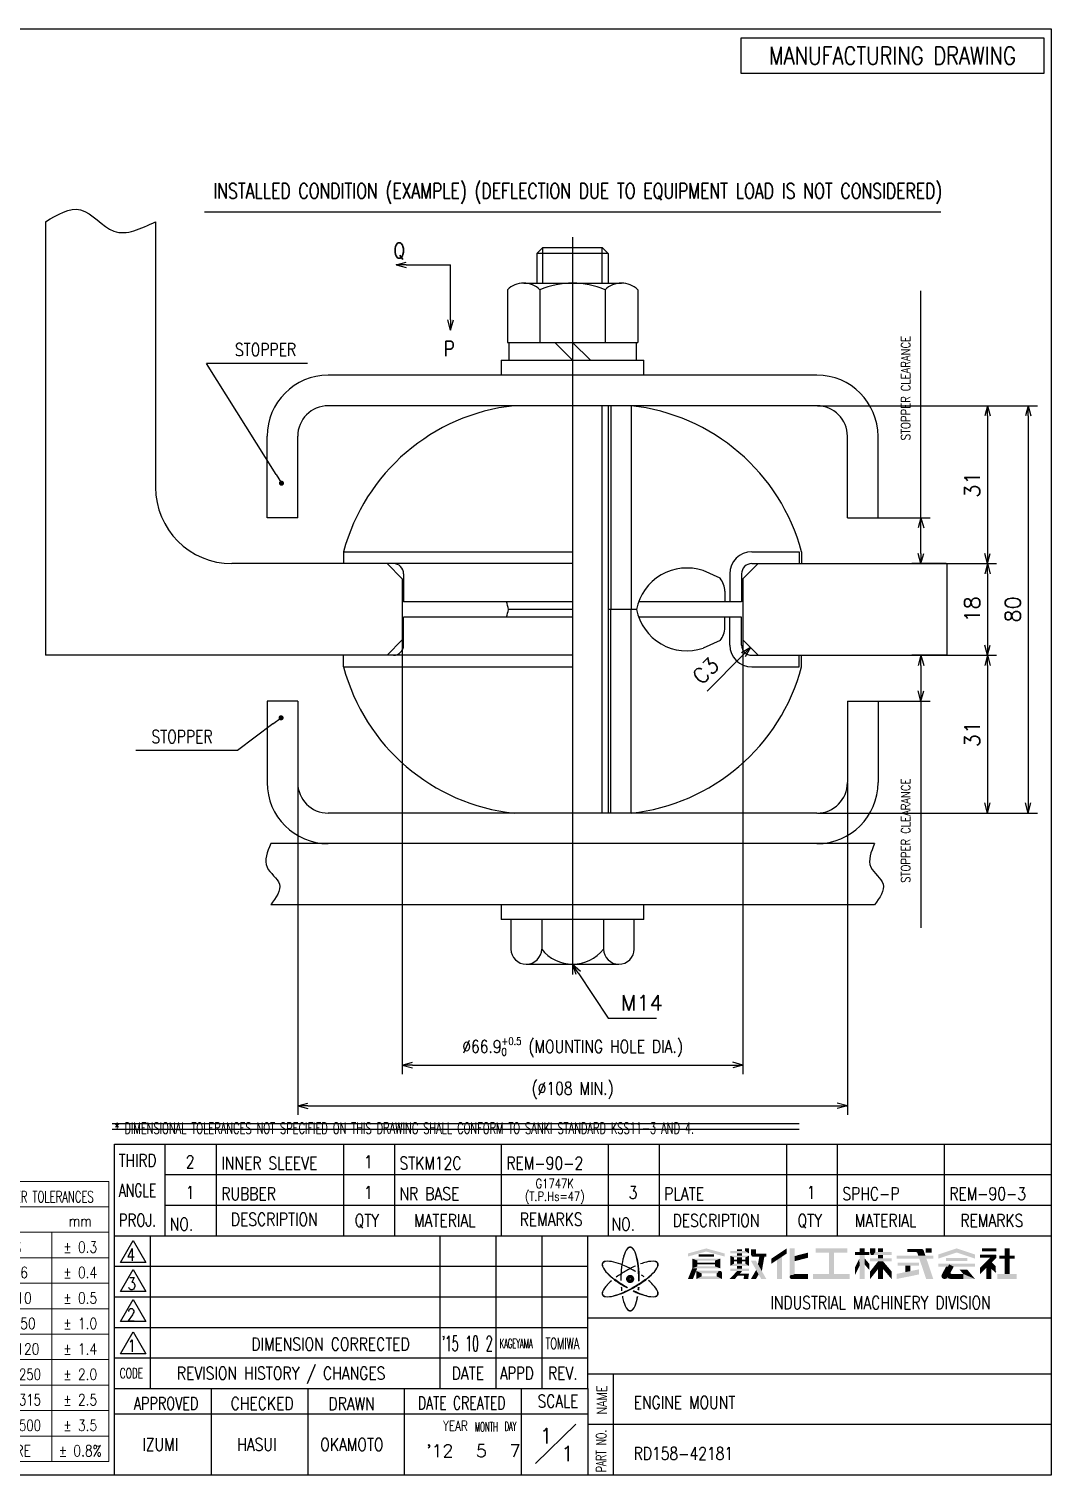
# Model space of a CAD drawing. Extents: x 4 to 399, y 0 to 284.
# Drawn here: x 198.2 to 399, y 0 to 284 of the extents above; entities that cross this region are included whole.
import ezdxf
from ezdxf.enums import TextEntityAlignment as Align

# ---------------------------------------------------------------- set-up
doc = ezdxf.new("R2010")
doc.units = 0
doc.header["$LTSCALE"] = 8
doc.linetypes.add('CENTER', pattern=[50.8, 31.75, -6.35, 6.35, -6.35])
doc.layers.get('0').update_dxf_attribs({"linetype": 'CONTINUOUS'})
for name, color, linetype in [('1', 4, 'CONTINUOUS'), ('CENTER', 1, 'CENTER'), ('GAWA', 2, 'CONTINUOUS'), ('SCALE', 4, 'CONTINUOUS')]:
    doc.layers.add(name, color=color, linetype=linetype)
doc.layers.add('AM_1', color=4, linetype='CONTINUOUS', lineweight=20)
doc.layers.add('AM_6_TEXT', color=4, linetype='CONTINUOUS', lineweight=20)
doc.styles.add('ROMANS_EN', font='romans.shx')
doc.styles.get("Standard").update_dxf_attribs({"font": 'TXT', "bigfont": 'BIGFONT'})
doc.dimstyles.new('YAZ1', dxfattribs={"dimtxt": 3, "dimasz": 2, "dimexe": 1.8, "dimexo": 0.1, "dimgap": 0, "dimtad": 1, "dimdec": 3, "dimzin": 9, "dimtxsty": 'STANDARD', "dimblk": 'YAZ1', "dimblk1": 'YAZ1', "dimblk2": 'YAZ1', "dimsah": 1, "dimcen": 0.1, "dimclrd": 256, "dimclre": 256, "dimclrt": 256, "dimazin": 3, "dimtfac": 1, "dimtdec": 3, "dimtmove": 2, "dimatfit": 3, "dimldrblk": 'YAZ1', "dimtvp": 1, "dimtzin": 9})

# ---------------------------------------------------------------- blocks, each defined once
blk = doc.blocks.new('YAZ1')
for p, q in [((0, 0), (-1, 0.27)), ((0, 0), (-1, -0.27)), ((-1, 0), (0, 0))]:
    blk.add_line(p, q)
blk = doc.blocks.new('*D4')
at = {"layer": 'SCALE', "lineweight": -2, "transparency": 16777216}
for p, q in [((373.44, 188), (373.44, 232.56)), ((365.1, 188), (375.24, 188)), ((373.44, 181), (373.44, 186)), ((378.4, 179), (371.64, 179))]:
    blk.add_line(p, q, dxfattribs=at)
at = {"layer": 'SCALE', "lineweight": -2, "transparency": 16777216, "xscale": 2, "yscale": 2, "zscale": 2}
for p, rotation in [((373.44, 188), 90), ((373.44, 179), 270)]:
    blk.add_blockref('YAZ1', p, dxfattribs=dict(at, rotation=rotation))
at = {"layer": 'SCALE', "transparency": 16777216, "insert": (370.44, 213.46), "char_height": 1.8, "attachment_point": 5, "rotation": 90, "style": 'ROMANS_EN'}
blk.add_mtext('\\A1;{\\W0.80;STOPPER CLEARANCE}', dxfattribs=at)
blk = doc.blocks.new('*D5')
at = {"layer": 'SCALE', "lineweight": -2, "transparency": 16777216}
for p, q in [((353.1, 210), (388.3, 210)), ((386.5, 208), (386.5, 181)), ((378.6, 179), (388.3, 179))]:
    blk.add_line(p, q, dxfattribs=at)
at = {"layer": 'SCALE', "lineweight": -2, "transparency": 16777216, "xscale": 2, "yscale": 2, "zscale": 2}
for p, rotation in [((386.5, 210), 90), ((386.5, 179), 270)]:
    blk.add_blockref('YAZ1', p, dxfattribs=dict(at, rotation=rotation))
at = {"layer": 'SCALE', "transparency": 16777216, "insert": (383.5, 194.5), "char_height": 3, "attachment_point": 5, "rotation": 90}
blk.add_mtext('\\A1;31', dxfattribs=at)
blk = doc.blocks.new('*D6')
at = {"layer": 'SCALE', "lineweight": -2, "transparency": 16777216}
for p, q in [((378.6, 179), (388.3, 179)), ((386.5, 177), (386.5, 163)), ((378.6, 161), (388.3, 161))]:
    blk.add_line(p, q, dxfattribs=at)
at = {"layer": 'SCALE', "lineweight": -2, "transparency": 16777216, "xscale": 2, "yscale": 2, "zscale": 2}
for p, rotation in [((386.5, 179), 90), ((386.5, 161), 270)]:
    blk.add_blockref('YAZ1', p, dxfattribs=dict(at, rotation=rotation))
at = {"layer": 'SCALE', "transparency": 16777216, "insert": (383.5, 170), "char_height": 3, "attachment_point": 5, "rotation": 90}
blk.add_mtext('\\A1;18', dxfattribs=at)
blk = doc.blocks.new('*D7')
at = {"layer": 'SCALE', "lineweight": -2, "transparency": 16777216}
for p, q in [((378.6, 161), (388.3, 161)), ((386.5, 159), (386.5, 132)), ((353.1, 130), (388.3, 130))]:
    blk.add_line(p, q, dxfattribs=at)
at = {"layer": 'SCALE', "lineweight": -2, "transparency": 16777216, "xscale": 2, "yscale": 2, "zscale": 2}
for p, rotation in [((386.5, 161), 90), ((386.5, 130), 270)]:
    blk.add_blockref('YAZ1', p, dxfattribs=dict(at, rotation=rotation))
at = {"layer": 'SCALE', "transparency": 16777216, "insert": (383.5, 145.5), "char_height": 3, "attachment_point": 5, "rotation": 90}
blk.add_mtext('\\A1;31', dxfattribs=at)
blk = doc.blocks.new('*D8')
at = {"layer": 'SCALE', "lineweight": -2, "transparency": 16777216}
for p, q in [((353.1, 210), (396.3, 210)), ((394.5, 208), (394.5, 132)), ((353.1, 130), (396.3, 130))]:
    blk.add_line(p, q, dxfattribs=at)
at = {"layer": 'SCALE', "lineweight": -2, "transparency": 16777216, "xscale": 2, "yscale": 2, "zscale": 2}
for p, rotation in [((394.5, 210), 90), ((394.5, 130), 270)]:
    blk.add_blockref('YAZ1', p, dxfattribs=dict(at, rotation=rotation))
at = {"layer": 'SCALE', "transparency": 16777216, "insert": (391.5, 170), "char_height": 3, "attachment_point": 5, "rotation": 90}
blk.add_mtext('\\A1;80', dxfattribs=at)
blk = doc.blocks.new('*D9')
at = {"layer": 'SCALE', "lineweight": -2, "transparency": 16777216}
for p, q in [((271.55, 163.9), (271.55, 78.72)), ((338.45, 163.9), (338.45, 78.72)), ((273.55, 80.52), (336.45, 80.52))]:
    blk.add_line(p, q, dxfattribs=at)
at = {"layer": 'SCALE', "lineweight": -2, "transparency": 16777216, "xscale": 2, "yscale": 2, "zscale": 2, "rotation": 180}
blk.add_blockref('YAZ1', (271.55, 80.52), dxfattribs=at)
at = {"layer": 'SCALE', "lineweight": -2, "transparency": 16777216, "xscale": 2, "yscale": 2, "zscale": 2}
blk.add_blockref('YAZ1', (338.45, 80.52), dxfattribs=at)
at = {"layer": 'SCALE', "transparency": 16777216, "insert": (305, 84.02), "char_height": 2.5, "attachment_point": 5, "style": 'ROMANS_EN'}
blk.add_mtext('\\A1;{\\W0.80;%%c66.9{\\H1.500000;\\S+0.5^ 0;} (MOUNTING HOLE DIA.)}', dxfattribs=at)
blk = doc.blocks.new('*D10')
at = {"layer": 'SCALE', "lineweight": -2, "transparency": 16777216}
for p, q in [((251, 135.9), (251, 70.72)), ((359, 135.9), (359, 70.72)), ((253, 72.52), (357, 72.52))]:
    blk.add_line(p, q, dxfattribs=at)
at = {"layer": 'SCALE', "lineweight": -2, "transparency": 16777216, "xscale": 2, "yscale": 2, "zscale": 2, "rotation": 180}
blk.add_blockref('YAZ1', (251, 72.52), dxfattribs=at)
at = {"layer": 'SCALE', "lineweight": -2, "transparency": 16777216, "xscale": 2, "yscale": 2, "zscale": 2}
blk.add_blockref('YAZ1', (359, 72.52), dxfattribs=at)
at = {"layer": 'SCALE', "transparency": 16777216, "insert": (305, 75.52), "char_height": 2.5, "attachment_point": 5, "style": 'ROMANS_EN'}
blk.add_mtext('\\A1;{\\W0.80;(%%C108 MIN.)}', dxfattribs=at)
blk = doc.blocks.new('DOT1', base_point=(184, 131))
blk.add_line((183, 131), (184, 131))
at = {"const_width": 0.25}
blk.add_lwpolyline([(183.875, 131, 1), (184.125, 131, 1)], format="xyb", close=True, dxfattribs=at)
blk = doc.blocks.new('*D11')
at = {"layer": 'SCALE', "lineweight": -2, "transparency": 16777216}
for p, q in [((378.4, 161), (371.64, 161)), ((373.44, 159), (373.44, 154)), ((365.1, 152), (375.24, 152)), ((373.44, 152), (373.44, 107.44))]:
    blk.add_line(p, q, dxfattribs=at)
at = {"layer": 'SCALE', "lineweight": -2, "transparency": 16777216, "xscale": 2, "yscale": 2, "zscale": 2}
for p, rotation in [((373.44, 161), 90), ((373.44, 152), 270)]:
    blk.add_blockref('YAZ1', p, dxfattribs=dict(at, rotation=rotation))
at = {"layer": 'SCALE', "transparency": 16777216, "insert": (370.44, 126.54), "char_height": 1.8, "attachment_point": 5, "rotation": 90, "style": 'ROMANS_EN'}
blk.add_mtext('\\A1;{\\W0.80;STOPPER CLEARANCE}', dxfattribs=at)
blk = doc.blocks.new('zuwaku')
at = {"layer": 'GAWA'}
for p, q in [((8, 0), (8, 284)), ((8, 284), (399, 284)), ((399, 284), (399, 0)), ((215, 65), (399, 65)), ((215, 0), (215, 65)), ((225, 47), (225, 65)), ((312, 65), (312, 47)), ((399, 65), (399, 0)), ((215, 47), (399, 47)), ((308, 30.91), (399, 30.91)), ((215, 17), (308, 17)), ((399, 0), (8, 0)), ((399, 0), (215, 0))]:
    blk.add_line(p, q, dxfattribs=at)
at = {"layer": 'GAWA', "color": 9}
for p, q in [((235, 65), (235, 47)), ((260, 65), (260, 47)), ((270, 65), (270, 47)), ((291, 65), (291, 47)), ((322, 65), (322, 47)), ((347, 65), (347, 47)), ((357, 65), (357, 47)), ((378, 65), (378, 47)), ((225, 59), (399, 59)), ((225, 53), (399, 53)), ((216.17, 41.74), (218.67, 46.07)), ((218.67, 46.07), (221.17, 41.74)), ((222, 47), (222, 17)), ((279, 17), (279, 47)), ((290, 17), (290, 47)), ((299, 17), (299, 47)), ((215, 41), (308, 41)), ((221.17, 41.74), (216.17, 41.74)), ((216.17, 36.04), (218.67, 40.37)), ((218.67, 40.37), (221.17, 36.04)), ((215, 35), (308, 35)), ((221.17, 36.04), (216.17, 36.04)), ((216.17, 30.13), (218.67, 34.46)), ((218.67, 34.46), (221.17, 30.13)), ((215, 29), (308, 29)), ((221.17, 30.13), (216.17, 30.13)), ((216.17, 23.78), (218.67, 28.11)), ((218.67, 28.11), (221.17, 23.78)), ((215, 23), (308, 23)), ((221.17, 23.78), (216.17, 23.78)), ((308, 19.91), (399, 19.91)), ((313, 19.91), (313, 0)), ((234, 17), (234, 0)), ((253, 17), (253, 0)), ((272, 0), (272, 17)), ((295, 0), (295, 17)), ((215, 12), (308, 12)), ((297.74, 2.26), (305.63, 10.02)), ((308, 10), (399, 10))]:
    blk.add_line(p, q, dxfattribs=at)
at = {"layer": 'GAWA', "color": 2}
for q in [(308, 47), (308, 0)]:
    blk.add_line((308, 17), q, dxfattribs=at)
at = {"layer": 'GAWA', "color": 8}
blk.add_line((387.26, 40.71), (388.12, 39.85), dxfattribs=at)
for points, const_width in [([(340.28, 43.3, 1.142857), (340.63, 43.3, 1.142857)], 0.4), ([(363.66, 43.59, 1), (364.06, 43.59, 1)], 0.4), ([(373.26, 43.91, 1), (373.76, 43.91, 1)], 0.5), ([(387.96, 43.11, 1), (388.16, 43.11, 1)], 0.2), ([(387.96, 42.79, 1), (388.16, 42.79, 1)], 0.2), ([(333.73, 39.71, 1), (334.13, 39.71, 1)], 0.4), ([(315.86, 38.51, 1), (316.76, 38.51, 1)], 0.702), ([(347.86, 38.91, 1), (348.26, 38.91, 1)], 0.4), ([(377.77, 39.11, 1), (378.37, 39.11, 1)], 0.6)]:
    blk.add_lwpolyline(points, format="xyb", close=True, dxfattribs=dict(at, const_width=const_width))
for points, const_width in [([(370.76, 44.11), (372.39, 44.11, -0.321798), (373.05, 43.63), (373.2, 43.2)], 0.6), ([(379.42, 41.15), (378.83, 40.04, 0.568326), (379.44, 39.01), (381.73, 39.01)], 1)]:
    blk.add_lwpolyline(points, format="xyb", dxfattribs=dict(at, const_width=const_width))
at = {"layer": 'GAWA', "color": 9}
for centre, radius, start, end in [((328.02, 39.22), 13.5, 163.9948, 173.2242), ((320.14, 41.48), 5.31, 145.2974, 163.9948), ((316.31, 44.13), 0.65, 90, 145.2974), ((316.31, 44.13), 0.6, 90, 145.2974), ((311.44, 41.32), 0.65, 94.7026, 150), ((311.44, 41.32), 0.6, 94.7026, 150), ((311.82, 36.68), 5.31, 76.0052, 94.7026), ((310.25, 30.39), 11.79, 66.7758, 76.0052), ((326.34, 21.14), 21.85, 120, 125.7357), ((329.77, 39.01), 15.27, 173.2242, 181.9026), ((306.29, 21.14), 21.85, 60, 66.7758), ((326.34, 21.14), 21.85, 114.3148, 120), ((310.02, 26.6), 15.27, 61.1646, 61.9026), ((322.37, 30.39), 11.79, 103.9948, 109.8782), ((320.8, 36.68), 5.31, 85.2974, 103.9948), ((321.18, 41.32), 0.6, 30, 85.2974), ((321.18, 41.32), 0.65, 30, 85.2974), ((315.65, 33.7), 5.31, 136.0052, 154.7026), ((320.31, 29.2), 11.79, 130.7431, 136.0052), ((336.36, 38.51), 21.85, 180, 180.8005), ((336.36, 38.51), 21.85, 184.0993, 186.0535), ((310.02, 26.6), 15.27, 53.7049, 56.208), ((311.08, 28.01), 13.5, 43.9948, 48.9857), ((316.97, 33.7), 5.31, 25.2974, 43.9948), ((311.44, 35.69), 0.65, 154.7026, 210), ((311.44, 35.69), 0.6, 154.7026, 210), ((326.37, 37.32), 11.79, 190.6994, 196.0052), ((321.18, 35.69), 0.6, 330, 25.2974), ((321.18, 35.69), 0.65, 330, 25.2974), ((320.14, 35.53), 5.31, 196.0052, 214.7026), ((316.31, 32.88), 0.65, 214.7026, 270), ((316.31, 32.88), 0.6, 214.7026, 270)]:
    blk.add_arc(centre, radius, start, end, dxfattribs=at)
at = {"layer": 'GAWA', "color": 8}
for centre, radius, start, end in [((316.31, 44.13), 0.65, 34.7026, 90), ((316.31, 44.13), 0.6, 34.7026, 90), ((311.44, 41.32), 0.65, 150, 205.2974), ((311.44, 41.32), 0.6, 150, 205.2974), ((321.18, 41.32), 0.6, 334.7026, 30), ((321.18, 41.32), 0.65, 334.7026, 30), ((311.44, 35.69), 0.65, 210, 265.2974), ((311.44, 35.69), 0.6, 210, 265.2974), ((321.18, 35.69), 0.6, 274.7026, 330), ((321.18, 35.69), 0.65, 274.7026, 330), ((316.31, 32.88), 0.6, 270, 325.2974), ((316.31, 32.88), 0.65, 270, 325.2974)]:
    blk.add_arc(centre, radius, start, end, dxfattribs=at)
at = {"layer": 'GAWA'}
for centre, radius, start, end in [((312.48, 41.48), 5.31, 16.0052, 34.7026), ((306.25, 39.69), 11.74, 6.7758, 16.0052), ((306.25, 39.69), 11.79, 6.7758, 16.0052), ((315.65, 43.31), 5.31, 205.2974, 223.9948), ((296.26, 38.51), 21.75, 0, 6.7758), ((296.26, 38.51), 21.85, 0, 6.7758), ((316.97, 43.31), 5.31, 316.0052, 334.7026), ((320.31, 47.81), 11.79, 223.9948, 233.2242), ((320.31, 47.81), 11.74, 223.9948, 233.2242), ((326.34, 55.87), 21.85, 233.2242, 240), ((326.34, 55.87), 21.75, 233.2242, 240), ((309.14, 49.91), 15.17, 293.2242, 301.9026), ((309.14, 49.91), 15.27, 293.2242, 301.9026), ((326.34, 55.87), 21.85, 240, 240.6897), ((326.34, 55.87), 21.75, 240, 240.9213), ((306.29, 55.87), 21.75, 300, 306.7758), ((306.29, 55.87), 21.85, 300, 306.7758), ((296.26, 38.51), 21.85, 354.3049, 355.8564), ((296.26, 38.51), 21.75, 358.9261, 360), ((296.26, 38.51), 21.85, 359.1171, 360), ((312.31, 47.81), 11.74, 306.7758, 316.0052), ((312.31, 47.81), 11.79, 306.7758, 316.0052), ((311.82, 40.34), 5.31, 265.2974, 283.9948), ((309.84, 48.29), 13.45, 283.9948, 293.2242), ((309.84, 48.29), 13.5, 283.9948, 293.2242), ((326.34, 55.87), 21.85, 244.4868, 246.7758), ((326.34, 55.87), 21.75, 244.5635, 246.7758), ((306.25, 37.32), 11.74, 343.9948, 348.9011), ((306.25, 37.32), 11.79, 343.9948, 348.8521), ((322.37, 46.63), 11.79, 246.7758, 256.0052), ((322.37, 46.63), 11.74, 246.7758, 256.0052), ((296.26, 38.51), 21.75, 354.4384, 355.7143), ((320.8, 40.34), 5.31, 256.0052, 274.7026), ((312.48, 35.53), 5.31, 325.2974, 343.9948)]:
    blk.add_arc(centre, radius, start, end, dxfattribs=at)
at = {"layer": 'GAWA', "color": 8}
for points in [[(327.66, 43.52), (331.26, 44.51), (327.66, 42.92), (331.26, 43.9)], [(329.76, 43.34), (332.76, 43.34), (329.76, 42.89), (332.76, 42.89)], [(331.26, 44.51), (334.86, 43.52), (331.26, 43.9), (334.86, 42.92)], [(335.96, 44.03), (338.86, 44.03), (335.96, 43.53), (339.66, 43.53)], [(335.96, 43.08), (339.66, 43.08), (336.71, 42.73), (338.91, 42.73)], [(335.96, 43.08), (336.71, 42.73), (335.96, 41.08), (336.71, 41.53)], [(337.31, 44.35), (338.31, 44.35), (337.31, 44.03), (338.31, 44.03)], [(337.31, 43.53), (338.31, 43.53), (337.31, 43.08), (338.31, 43.08)], [(337.31, 42.73), (338.31, 42.73), (337.31, 42.28), (338.31, 42.28)], [(338.86, 44.51), (339.66, 44.51), (338.86, 44.03), (339.66, 43.53)], [(338.91, 42.73), (339.66, 43.08), (338.91, 41.53), (339.66, 41.08)], [(340.08, 44.35), (341.03, 44.35), (340.08, 43.3), (341.03, 43.5)], [(340.08, 43.3), (341.03, 43.5), (340.48, 42.9), (341.03, 43.5)], [(341.03, 43.5), (343.06, 43.5), (340.48, 42.9), (343.06, 42.9)], [(341.68, 42.9), (342.68, 42.9), (341.42, 41.41), (342.18, 40.06)], [(344.06, 42.51), (347.06, 44.51), (344.06, 41.51), (347.06, 43.51)], [(345.16, 42.24), (346.16, 42.91), (345.16, 38.51), (346.16, 38.51)], [(347.66, 44.51), (348.66, 44.51), (347.66, 38.91), (348.66, 39.51)], [(348.66, 43.02), (351.26, 43.68), (348.66, 42.02), (351.26, 42.68)], [(352.76, 44.51), (358.96, 44.51), (352.76, 43.71), (358.96, 43.71)], [(355.36, 43.71), (356.36, 43.71), (355.36, 39.51), (356.36, 39.51)], [(360.47, 43.79), (363.27, 43.79), (360.47, 43.19), (363.27, 43.19)], [(361.37, 44.51), (362.37, 44.51), (361.37, 43.79), (362.37, 43.79)], [(361.37, 43.19), (362.37, 43.19), (361.37, 38.51), (362.37, 38.51)], [(363.46, 44.51), (364.46, 44.51), (363.46, 43.59), (364.46, 43.79)], [(363.46, 43.59), (364.46, 43.79), (363.86, 43.19), (364.46, 43.79)], [(364.46, 43.79), (367.66, 43.79), (363.86, 43.19), (367.66, 43.19)], [(365.01, 44.51), (366.01, 44.51), (365.01, 43.79), (366.01, 43.79)], [(365.01, 43.19), (366.01, 43.19), (365.01, 42.55), (366.01, 42.55)], [(368.66, 43.11), (375.86, 43.11), (368.66, 42.51), (375.86, 42.51)], [(372.47, 44.41), (373.51, 44.41), (372.91, 43.11), (373.99, 44.07)], [(372.91, 43.11), (373.99, 44.07), (372.91, 43.11), (374.31, 43.11)], [(374.36, 44.51), (375.56, 44.51), (374.36, 43.71), (375.56, 43.71)], [(376.86, 43.31), (380.46, 44.51), (376.86, 42.51), (380.46, 43.71)], [(378.36, 42.61), (382.56, 42.61), (378.36, 42.01), (382.56, 42.01)], [(380.46, 44.51), (384.06, 43.31), (380.46, 43.71), (384.06, 42.51)], [(385.06, 43.31), (388.06, 43.31), (385.06, 42.71), (387.06, 42.71)], [(387.06, 42.71), (388.2, 42.65), (385.06, 40.71), (385.06, 39.51)], [(385.46, 44.51), (388.26, 44.51), (385.46, 43.91), (388.26, 43.91)], [(387.06, 42.71), (388.06, 43.31), (387.06, 42.71), (388.26, 43.11)], [(387.06, 42.71), (388.26, 43.11), (387.06, 42.71), (388.26, 42.79)], [(387.06, 42.71), (388.26, 42.79), (387.06, 42.71), (388.2, 42.65)], [(388.86, 43.11), (391.86, 43.11), (388.86, 42.51), (391.86, 42.51)], [(389.86, 44.51), (390.86, 44.51), (389.86, 43.11), (390.86, 43.11)], [(328.51, 40.61), (329.49, 40.61), (327.66, 38.51), (328.64, 38.51)], [(328.51, 42.51), (329.51, 42.13), (328.51, 40.61), (329.51, 40.98)], [(328.51, 42.51), (334.01, 42.51), (329.51, 42.13), (333.01, 42.13)], [(329.51, 40.98), (333.01, 40.98), (328.51, 40.61), (334.01, 40.61)], [(329.33, 40.11), (330.33, 39.61), (329.33, 38.51), (330.33, 39.01)], [(329.33, 40.11), (333.93, 40.11), (330.33, 39.61), (333.33, 39.61)], [(329.51, 41.71), (333.01, 41.71), (329.51, 41.41), (333.01, 41.41)], [(333.01, 42.13), (334.01, 42.51), (333.01, 40.98), (334.01, 40.61)], [(333.33, 39.61), (333.93, 40.11), (333.33, 39.61), (334.33, 39.71)], [(337.31, 40.05), (338.31, 40.05), (335.86, 38.51), (336.86, 38.51)], [(336.71, 41.53), (338.91, 41.53), (335.96, 41.08), (339.66, 41.08)], [(335.96, 40.55), (339.66, 40.55), (335.96, 40.05), (339.66, 40.05)], [(336.71, 42.28), (338.91, 42.28), (336.71, 41.98), (338.91, 41.98)], [(337.31, 41.98), (338.31, 41.98), (337.31, 41.53), (338.31, 41.53)], [(337.31, 41.08), (338.31, 41.08), (337.31, 40.55), (338.31, 40.55)], [(340.03, 42.09), (341.03, 42.09), (342.06, 38.51), (343.06, 38.51)], [(341.06, 40.27), (341.55, 39.4), (340.03, 38.51), (341.03, 38.51)], [(360.46, 40.73), (361.36, 42.53), (360.46, 39.23), (361.37, 41.05)], [(362.37, 42.55), (363.27, 41.51), (362.37, 41.35), (363.27, 40.31)], [(363.46, 42.55), (367.66, 42.55), (363.46, 41.95), (367.66, 41.95)], [(363.46, 40.01), (365.01, 41.95), (363.46, 38.51), (365.01, 40.45)], [(365.01, 41.95), (366.01, 41.95), (365.01, 38.51), (366.01, 38.51)], [(366.01, 41.95), (367.66, 40.01), (366.01, 40.45), (367.66, 38.51)], [(368.66, 39.51), (373.06, 40.4), (368.66, 38.51), (373.06, 39.4)], [(368.86, 41.71), (373.06, 41.71), (368.86, 41.11), (373.06, 41.11)], [(370.36, 41.11), (371.36, 41.11), (370.36, 39.85), (371.36, 40.06)], [(373.11, 42.51), (374.51, 42.51), (374.46, 38.51), (375.86, 38.51)], [(376.86, 41.51), (384.06, 41.51), (376.86, 40.91), (384.06, 40.91)], [(378.36, 40.91), (379.86, 40.91), (377.54, 39.39), (379.27, 39.8)], [(381.06, 40.31), (382.56, 40.31), (381.73, 39.51), (384.06, 38.51)], [(386.26, 40.71), (387.26, 41.71), (386.26, 38.51), (387.26, 38.51)], [(387.36, 41.81), (387.26, 40.71), (387.26, 41.71)], [(387.36, 41.81), (388.12, 41.05), (387.26, 40.71), (388.12, 39.85)], [(388.12, 39.85), (388.12, 41.05), (387.26, 40.71), (388.12, 39.85)], [(387.26, 40.71), (388.12, 39.85), (387.26, 40.71)], [(389.86, 42.51), (390.86, 42.51), (389.86, 39.51), (390.86, 39.51)], [(330.33, 39.01), (333.33, 39.01), (329.33, 38.51), (334.33, 38.51)], [(333.33, 39.61), (334.33, 39.71), (333.33, 39.01), (334.33, 38.51)], [(337.82, 39.56), (339.66, 39.56), (337.5, 39.16), (338.7, 39.16)], [(338.7, 39.16), (339.66, 39.56), (338.59, 38.51), (339.49, 38.51)], [(347.66, 38.91), (348.66, 39.51), (348.06, 38.51), (348.66, 39.51)], [(348.66, 39.51), (351.26, 39.51), (348.06, 38.51), (351.26, 38.51)], [(352.26, 39.51), (359.46, 39.51), (352.26, 38.51), (359.46, 38.51)], [(377.54, 39.39), (381.73, 39.51), (378.07, 38.51), (384.06, 38.51)], [(388.46, 39.51), (392.26, 39.51), (388.46, 38.51), (392.26, 38.51)]]:
    blk.add_solid(points, dxfattribs=at)
at = {"layer": 'GAWA', "color": 9, "style": 'ROMANS_EN'}
for s, height, width, p in [('THIRD', 2.5, 0.78212, (215.86, 60.54)), ('ANGLE', 2.5, 0.709553, (215.86, 54.67)), ('PROJ.', 2.5, 0.76474, (215.86, 48.81)), ('DESCRIPTION', 2.5, 0.8, (237.87, 48.97)), ('QTY', 2.5, 0.8, (262.19, 48.75)), ('MATERIAL', 2.5, 0.8, (273.86, 48.75)), ('REMARKS', 2.5, 0.8, (294.62, 48.97)), ('DESCRIPTION', 2.5, 0.8, (324.65, 48.75)), ('QTY', 2.5, 0.8, (349.19, 48.75)), ('MATERIAL', 2.5, 0.8, (360.45, 48.75)), ('REMARKS', 2.5, 0.8, (381.19, 48.75)), ('NO.', 2.5, 0.8, (225.87, 48.02)), ('NO.', 2.5, 0.8, (312.65, 48.02)), ('4', 2.4, 0.8, (217.41, 42.09)), ('3', 2.4, 0.8, (217.59, 36.38)), ('INDUSTRIAL MACHINERY DIVISION', 2.5, 0.8, (343.85, 32.61)), ('2', 2.4, 0.8, (217.48, 30.31)), ('1', 2.4, 0.8, (217.57, 24.19)), ('CODE', 2, 0.64346, (216.06, 19)), ('REVISION HISTORY / CHANGES', 2.5, 0.8, (227.26, 18.75)), ('DATE', 2.5, 0.8, (281.25, 18.75)), ('APPD', 2.5, 0.761495, (290.74, 18.75)), ('REV.', 2.5, 0.8, (300.18, 18.75)), ('APPROVED', 2.5, 0.73364, (218.82, 12.82)), ('CHECKED', 2.5, 0.8, (237.84, 12.82)), ('DRAWN', 2.5, 0.8, (257.04, 12.76)), ('DATE CREATED', 2.5, 0.714183, (274.6, 12.91)), ('SCALE', 2.5, 0.785374, (298.15, 13.27)), ('YEAR', 2, 0.747337, (279.55, 8.66)), ('MONTH', 1.8, 0.550991, (285.82, 8.56)), ('DAY', 1.8, 0.521917, (291.67, 8.68))]:
    blk.add_text(s, height=height, dxfattribs=dict(at, width=width)).set_placement(p)
for s, width, p in [('NAME', 0.8, (310.75, 14.73)), ('PART NO.', 0.667211, (310.62, 4.74))]:
    blk.add_text(s, height=2, rotation=90, dxfattribs=dict(at, width=width)).set_placement(p, align=Align.MIDDLE_CENTER)
blk = doc.blocks.new('RUBBER_GENERAL_TOL')
at = {"layer": 'AM_6_TEXT'}
for p, q in [((0, 0), (0, 55)), ((0, 55), (36.1, 55)), ((36.1, 55), (36.1, 0)), ((0, 50), (36.1, 50)), ((0, 45), (36.1, 45)), ((24.88, 45), (24.88, 0)), ((0, 40), (36.1, 40)), ((0, 35), (36.1, 35)), ((0, 30), (36.1, 30)), ((0, 25), (36.1, 25)), ((0, 20), (36.1, 20)), ((0, 15), (36.1, 15)), ((0, 10), (36.1, 10)), ((0, 5), (36.1, 5)), ((0, 5), (36.1, 5)), ((0, 0), (36.1, 0))]:
    blk.add_line(p, q, dxfattribs=at)
at = {"layer": 'AM_1', "style": 'ROMANS_EN'}
for s, width, p in [('3 OR LESS', 0.8, (12.44, 41)), ('OVER 3 TO 6', 0.8, (12.44, 36)), ('OVER 6 TO 10', 0.8, (12.44, 31)), ('OVER 10 TO 50', 0.8, (12.44, 26)), ('OVER 50 TO 120', 0.8, (12.44, 21)), ('OVER 120 TO 250', 0.767317, (12.44, 16)), ('OVER 250 TO 315', 0.767317, (12.44, 11)), ('OVER 315 TO 500', 0.767317, (12.44, 6)), ('500 OR MORE', 0.8, (12.44, 1))]:
    blk.add_text(s, height=2.2, dxfattribs=dict(at, width=width)).set_placement(p, align=Align.CENTER)
at = {"layer": 'AM_6_TEXT', "style": 'ROMANS_EN'}
for s, width, p in [('GENERAL RUBBER TOLERANCES', 0.653837, (18.05, 50.89)), ('CLASS B', 0.8, (12.44, 45.84)), ('mm', 0.8, (30.49, 46.15)), ('%%p 0.3', 0.8, (30.49, 41)), ('%%p 0.4', 0.8, (30.49, 36)), ('%%p 0.5', 0.8, (30.49, 31)), ('%%p 1.0', 0.8, (30.49, 26)), ('%%p 1.4', 0.8, (30.49, 21)), ('%%p 2.0', 0.8, (30.49, 16)), ('%%p 2.5', 0.8, (30.49, 11)), ('%%p 3.5', 0.8, (30.49, 6)), ('%%p 0.8%', 0.8, (30.49, 1))]:
    blk.add_text(s, height=2.2, dxfattribs=dict(at, width=width)).set_placement(p, align=Align.CENTER)

msp = doc.modelspace()

# ---------------------------------------------------------------- linework, layer by layer
for p, q in [((338.097, 282.2456), (397.5796, 282.2456)), ((338.097, 275.2456), (338.097, 282.2456)), ((397.5796, 282.2456), (397.5796, 275.2456)), ((397.5796, 275.2456), (338.097, 275.2456)), ((201.4527, 246.1391), (201.4527, 161)), ((223.0703, 246.1391), (223.0703, 194)), ((297.9979, 239.9155), (299.1649, 241.0825)), ((297.9979, 239.9155), (297.9979, 234.0886)), ((299.1649, 241.0825), (310.835, 241.0825)), ((312.002, 239.9155), (310.835, 241.0825)), ((312.002, 239.9155), (312.002, 234.0886)), ((295.3987, 234.0886), (314.6011, 234.0886)), ((292.1983, 232.7615), (292.1983, 222.4185)), ((298.5991, 232.7615), (298.5991, 222.4185)), ((311.4007, 232.7615), (311.4007, 222.4185)), ((317.8015, 232.7615), (317.8015, 222.4185)), ((292.1983, 222.4185), (317.8015, 222.4185)), ((292.4547, 222.4185), (292.4547, 218.9175)), ((305, 218.9175), (301.499, 222.4185)), ((305, 222.4185), (308.501, 218.9175)), ((317.5452, 218.9175), (317.5452, 222.4185)), ((290.996, 218.9175), (319.004, 218.9175)), ((290.996, 218.9175), (290.996, 216)), ((319.004, 216), (319.004, 218.9175)), ((353, 216), (257, 216)), ((353, 210), (257, 210)), ((316.5, 210), (293.5, 210)), ((312.002, 210), (312.002, 130)), ((312.5, 210), (312.5, 170)), ((316.5, 210), (316.5, 170)), ((245, 188), (245, 204)), ((251, 188), (251, 204)), ((359, 188), (359, 204)), ((365, 188), (365, 204)), ((251, 188), (245, 188)), ((359, 188), (365, 188)), ((268.55, 179), (238.0703, 179)), ((260, 181.3), (260, 179)), ((305, 179), (260, 179)), ((271.55, 176), (268.55, 179)), ((341.45, 179), (338.45, 176)), ((340.2, 181.3), (349.5, 181.3)), ((340.2, 179), (350, 179)), ((341.45, 179), (378.5, 179)), ((349.5, 181.3), (349.5, 179)), ((350, 181.3), (350, 179)), ((378.5, 179), (378.5, 161)), ((271.8, 177), (271.8, 171.5)), ((333.9769, 176.1113), (330.6538, 177.6118)), ((335.9, 177), (335.9, 171.5)), ((338.2, 177), (338.2, 171.5)), ((271.55, 176), (271.55, 164)), ((334.9, 173.5554), (334.9, 171.5)), ((338.45, 176), (338.45, 164)), ((305, 171.5), (271.8, 171.5)), ((338.2, 171.5), (317.9879, 171.5)), ((271.8, 163), (271.8, 168.5)), ((305, 168.5), (271.8, 168.5)), ((305, 170), (292.4282, 170)), ((317.5718, 170), (312.002, 170)), ((312.5, 130), (312.5, 170)), ((316.5, 130), (316.5, 170)), ((338.2, 168.5), (317.9879, 168.5)), ((334.9, 166.4446), (334.9, 168.5)), ((335.9, 163), (335.9, 168.5)), ((338.2, 163), (338.2, 168.5)), ((271.55, 164), (268.55, 161)), ((333.9769, 163.8887), (330.6538, 162.3882)), ((338.45, 164), (341.45, 161)), ((268.55, 161), (201.4527, 161)), ((305, 161), (260, 161)), ((260, 158.7), (260, 161)), ((340.2, 161), (350, 161)), ((341.45, 161), (378.5, 161)), ((349.5, 158.7), (349.5, 161)), ((350, 158.7), (350, 161)), ((340.2, 158.7), (349.5, 158.7)), ((245, 152), (245, 136)), ((251, 152), (245, 152)), ((251, 152), (251, 136)), ((359, 152), (359, 136)), ((359, 152), (365, 152)), ((365, 152), (365, 136)), ((353, 130), (257, 130)), ((364.301, 124), (245.699, 124)), ((353, 124), (257, 124)), ((364.301, 112), (245.699, 112)), ((290.996, 112), (290.996, 109.0825)), ((319.004, 109.0825), (319.004, 112)), ((319.004, 109.0825), (290.996, 109.0825)), ((292.8722, 109.0825), (292.8722, 103.3058)), ((298.9361, 109.0825), (298.9361, 103.3058)), ((311.0639, 109.0825), (311.0639, 103.3058)), ((317.1278, 103.3058), (317.1278, 109.0825)), ((295.9042, 100.33), (314.0959, 100.33))]:
    msp.add_line(p, q)
for centre, radius, start, end in [((295.3987, 229.566), 4.5226, 44.95591, 135.04441), ((304.9999, 217.9889), 16.0996, 66.57337, 113.42663), ((314.6011, 229.566), 4.5226, 44.95558, 135.04408), ((257, 204), 12, 90, 180), ((353, 204), 12, 0, 90), ((257, 204), 6, 90, 180), ((297.7188, 171.1742), 39.0543, 96.201411, 164.973002), ((312.2812, 171.1742), 39.0543, 15.026998, 83.798589), ((353, 204), 6, 0, 90), ((238.0703, 194), 15, 180, 270), ((269.8, 177), 2, 0, 90), ((340.2, 177), 4.3, 90, 180), ((340.2, 177), 2, 90, 180), ((327.4522, 168.0666), 10.0678, 71.457704, 168.928122), ((330.9, 173.5554), 4, 360, 39.715137), ((282.5478, 168.0666), 10.0678, 11.071878, 19.939625), ((282.5478, 171.9334), 10.0678, 340.060375, 348.928122), ((327.4522, 171.9334), 10.0678, 191.071878, 288.542296), ((330.9, 166.4446), 4, 320.284863, 0), ((269.8, 163), 2, 270, 0), ((340.2, 163), 4.3, 180, 270), ((340.2, 163), 2, 180, 270), ((297.7188, 168.8258), 39.0543, 195.026998, 263.798589), ((312.2812, 168.8258), 39.0543, 276.201411, 344.973002), ((257, 136), 12, 180, 270), ((257, 136), 6, 180, 270), ((353, 136), 6, 270, 0), ((353, 136), 12, 270, 0), ((295.9042, 103.3625), 3.0325, 181.070102, 358.929898), ((305, 107.9961), 7.6662, 217.721218, 322.278782), ((314.0959, 103.3625), 3.0325, 181.070102, 358.929898)]:
    msp.add_arc(centre, radius, start, end)
for points, knots in [([(201.4527, 246.1391), (203.8443, 247.5726), (208.7774, 250.5296), (214.7379, 242.1148), (220.2224, 244.7636), (223.0703, 246.1391)], [0, 0, 0, 0, 7.29889899, 15.05535678, 23.4337665, 23.4337665, 23.4337665, 23.4337665]), ([(245.699, 124), (245.0338, 122.3731), (243.7795, 119.3057), (248.7404, 116.1504), (246.734, 113.4124), (245.699, 112)], [0, 0, 0, 0, 4.66406646, 8.79422778, 13.19471457, 13.19471457, 13.19471457, 13.19471457]), ([(364.301, 124), (363.6358, 122.3731), (362.3815, 119.3057), (367.3424, 116.1504), (365.336, 113.4124), (364.301, 112)], [0, 0, 0, 0, 4.66406646, 8.79422778, 13.19471457, 13.19471457, 13.19471457, 13.19471457])]:
    msp.add_open_spline(points, degree=3, knots=knots)
at = {"layer": '1'}
for p, q in [((312.002, 239.9155), (297.9979, 239.9155)), ((299.1649, 234.0886), (299.1649, 241.0825)), ((310.835, 234.0886), (310.835, 241.0825)), ((310.835, 130), (310.835, 210)), ((260, 181.3), (305, 181.3)), ((260, 158.7), (305, 158.7))]:
    msp.add_line(p, q, dxfattribs=at)
at = {"layer": 'CENTER'}
msp.add_line((305, 243.0825), (305, 98.33), dxfattribs=at)
at = {"layer": 'SCALE'}
for p, q in [((232.6776, 248.0897), (377.3224, 248.0897)), ((272.3425, 237.6696), (281.0463, 237.6696)), ((281.0463, 226.8614), (281.0463, 237.6696)), ((235.6185, 218.2747), (233.1185, 218.2747)), ((246.7595, 196.4876), (233.1185, 218.2747)), ((252.9185, 218.2747), (235.6185, 218.2747)), ((338.5358, 161.0858), (331.4138, 153.9638)), ((246.1398, 147.5135), (239.1483, 142.2673)), ((239.1483, 142.2673), (219.2115, 142.2673)), ((306.0997, 98.6595), (311.9796, 89.7276)), ((311.9796, 89.7276), (314.4796, 89.7276)), ((314.4796, 89.7276), (321.4796, 89.7276)), ((214.5376, 69.0645), (349.5143, 69.0645)), ((214.5376, 67.8986), (349.5143, 67.8986))]:
    msp.add_line(p, q, dxfattribs=at)

# ---------------------------------------------------------------- block references
msp.add_blockref('zuwaku', (0, 0))
at = {"layer": '1'}
msp.add_blockref('RUBBER_GENERAL_TOL', (177.8006, 2.6718), dxfattribs=at)
at = {"layer": 'SCALE'}
for name, p, xscale, yscale, zscale, rotation in [('YAZ1', (270.3425, 237.6696), 2, 2, 2, 180), ('YAZ1', (281.0463, 224.8614), 2, 2, 2, 270), ('DOT1', (247.8209, 194.7925), 2.000000000000039, 2.000000000000039, 2.000000000000039, 302.0509012101485), ('YAZ1', (339.95, 162.5), 2.000000000000004, 2.000000000000004, 2.000000000000004, 44.99999998906814), ('DOT1', (247.7395, 148.7138), 2.000000000000017, 2.000000000000017, 2.000000000000017, 36.88306649222294), ('YAZ1', (305, 100.33), 1.999999999999982, 1.999999999999982, 1.999999999999982, 123.3569373893109)]:
    msp.add_blockref(name, p, dxfattribs=dict(at, xscale=xscale, yscale=yscale, zscale=zscale, rotation=rotation))

# ---------------------------------------------------------------- texts
at = {"layer": '1', "style": 'ROMANS_EN', "width": 0.643045}
msp.add_text('* DIMENSIONAL TOLERANCES NOT SPECIFIED ON THIS DRAWING SHALL CONFORM TO SANKI STANDARD KSS11-3 AND 4.', height=2.2, dxfattribs=at).set_placement((215.0291, 67.04))
at = {"layer": 'SCALE', "style": 'ROMANS_EN', "width": 0.8}
msp.add_text('MANUFACTURING DRAWING', height=3.5, dxfattribs=at).set_placement((367.8383, 278.7456), align=Align.MIDDLE_CENTER)
at = {"layer": 'SCALE', "style": 'ROMANS_EN'}
for s, height, width, p in [('INSTALLED CONDITION (EXAMPLE) (DEFLECTION DUE TO EQUIPMENT LOAD IS NOT CONSIDERED)', 3, 0.747368, (234.4448, 250.6828)), ('Q', 3, 0.8, (269.8139, 238.9901)), ('STOPPER', 2.5, 0.8, (238.6852, 219.7747)), ('P', 3, 0.8, (279.7249, 219.7117)), ('STOPPER', 2.5, 0.8, (222.2781, 143.7673)), ('2', 2.5, 0.8, (229.019, 60.25)), ('INNER SLEEVE', 2.5, 0.8, (236, 60)), ('1', 2.5, 0.8, (264.019, 60.25)), ('STKM12C', 2.5, 0.8, (271, 60)), ('REM-90-2', 2.5, 0.8, (292, 60)), ('1', 2.5, 0.8, (229.019, 54.25)), ('RUBBER', 2.5, 0.8, (236, 54)), ('1', 2.5, 0.8, (264.019, 54.25)), ('NR BASE', 2.5, 0.8, (271, 54)), ('3', 2.5, 0.8, (316.019, 54.25)), ('PLATE', 2.5, 0.8, (323, 54)), ('1', 2.5, 0.8, (351.019, 54.25)), ('SPHC-P', 2.5, 0.8, (358, 54)), ('REM-90-3', 2.5, 0.8, (379, 54)), ('DIMENSION CORRECTED', 2.5, 0.8, (241.8911, 24.4844)), ('KAGEYAMA', 1.8, 0.532558, (290.7, 24.9439)), ('TOMIWA', 2.2, 0.627215, (299.7, 24.7439)), ('ENGINE MOUNT', 2.5, 0.8, (317, 13)), ('IZUMI', 2.5, 0.8, (220.4868, 4.75)), ('HASUI', 2.5, 0.8, (239.1119, 4.75)), ('OKAMOTO', 2.5, 0.8, (255.4318, 4.75)), ('RD158-42181', 2.5, 0.8, (317, 3))]:
    msp.add_text(s, height=height, dxfattribs=dict(at, width=width)).set_placement(p)
at = {"layer": 'SCALE'}
msp.add_text('C3', height=3, rotation=45, dxfattribs=at).set_placement((330.3532, 155.0245))
for s, p in [('M14', (314.4796, 91.2276)), ('1', (298.5, 6.2))]:
    msp.add_text(s, height=3, dxfattribs=at).set_placement(p)
at = {"layer": 'SCALE', "style": 'ROMANS_EN', "width": 0.8}
for s, p in [('G1747K', (301.5, 56.35)), ('(T.P.Hs=47)', (301.5, 53.85))]:
    msp.add_text(s, height=1.8, dxfattribs=at).set_placement(p, align=Align.CENTER)
at = {"layer": 'SCALE', "width": 0.602207}
msp.add_text("'15 10 2", height=3, dxfattribs=at).set_placement((279.3092, 24.3489), (289.3058, 24.3489), align=Align.FIT)
at = {"layer": 'SCALE'}
msp.add_text("'12  5  7", height=2.5, dxfattribs=at).set_placement((285.5, 6), align=Align.TOP_CENTER)
msp.add_text('1', height=3, dxfattribs=at).set_placement((304, 2.7), align=Align.CENTER)

# ---------------------------------------------------------------- dimensions: what is measured, and where the dimension line sits
for base, p1, p2, angle, picture, middle in [((373.4381, 188), (378.5, 179), (365, 188), 90, '*D4', (373.4381, 213.4572)), ((373.4381, 152), (378.5, 161), (365, 152), 270, '*D11', (373.4381, 126.5428))]:
    dim = msp.add_linear_dim(base=base, p1=p1, p2=p2, angle=angle, text='STOPPER CLEARANCE', dimstyle='YAZ1', override={"dimtmove": 0, "dimatfit": 2}, dxfattribs=at)
    dim.commit()
    dim.dimension.update_dxf_attribs({"geometry": picture, "text_midpoint": middle, "dimtype": 160})
for base, p1, p2, picture, middle in [((386.5, 179), (353, 210), (378.5, 179), '*D5', (383.5, 194.5)), ((394.5, 130), (353, 210), (353, 130), '*D8', (391.5, 170)), ((386.5, 161), (378.5, 179), (378.5, 161), '*D6', (383.5, 170)), ((386.5, 130), (378.5, 161), (353, 130), '*D7', (383.5, 145.5))]:
    dim = msp.add_linear_dim(base=base, p1=p1, p2=p2, angle=90, dimstyle='YAZ1', dxfattribs=at)
    dim.commit()
    dim.dimension.update_dxf_attribs({"geometry": picture, "text_midpoint": middle})
dim = msp.add_linear_dim(base=(338.45, 80.5176), p1=(271.55, 164), p2=(338.45, 164), text='%%c<> (MOUNTING HOLE DIA.)', dimstyle='YAZ1', override={"dimzin": 8, "dimtol": 1, "dimlim": 0, "dimtp": 0.5, "dimtm": 0, "dimtfac": 0.5}, dxfattribs=at)
dim.commit()
dim.dimension.update_dxf_attribs({"geometry": '*D9', "text_midpoint": (305, 84.0176)})
dim = msp.add_linear_dim(base=(359, 72.5176), p1=(251, 136), p2=(359, 136), text='(%%C<> MIN.)', dimstyle='YAZ1', dxfattribs=at)
dim.commit()
dim.dimension.update_dxf_attribs({"geometry": '*D10', "text_midpoint": (305, 75.5176)})

doc.saveas('drawing.dxf')
